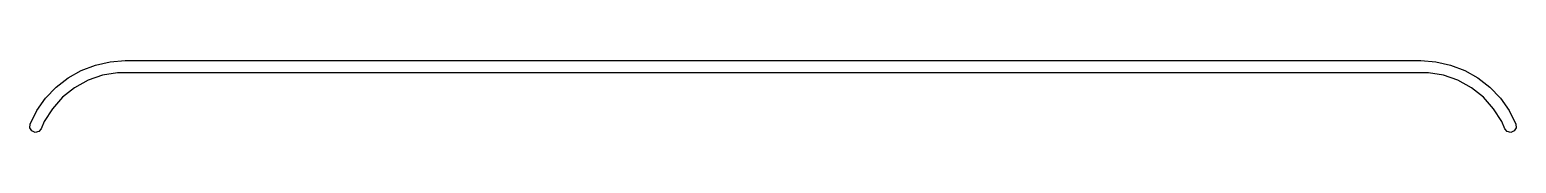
# Model space of a CAD drawing. Extents: x 99 to 216, y -134 to -70.
# Drawn here: x 101.19 to 119.55, y -70.98 to -70.09 of the extents above; entities that cross this region are included whole.
import ezdxf

# ---------------------------------------------------------------- set-up
doc = ezdxf.new("R2010")
doc.units = 0
doc.layers.add('BLACK', color=7, linetype='CONTINUOUS')

msp = doc.modelspace()

# ---------------------------------------------------------------- linework, layer by layer
at = {"layer": 'BLACK', "linetype": 'CONTINUOUS'}
for p, q in [((102.000524, -70.147208), (102.183247, -70.106251)), ((102.183247, -70.106251), (102.369999, -70.0925)), ((102.369999, -70.0925), (118.370001, -70.0925)), ((118.370001, -70.0925), (118.556753, -70.106251)), ((118.556753, -70.106251), (118.739476, -70.147208)), ((101.514998, -70.421669), (101.662757, -70.306636)), ((101.662757, -70.306636), (101.825771, -70.214487)), ((101.825771, -70.214487), (102.000524, -70.147208)), ((102.088475, -70.274094), (101.909608, -70.336563)), ((102.275269, -70.242414), (102.088475, -70.274094)), ((102.369999, -70.2425), (102.275269, -70.242414)), ((118.370001, -70.2425), (102.369999, -70.2425)), ((118.464731, -70.242414), (118.370001, -70.2425)), ((118.651525, -70.274094), (118.464731, -70.242414)), ((118.830392, -70.336563), (118.651525, -70.274094)), ((118.739476, -70.147208), (118.914229, -70.214487)), ((118.914229, -70.214487), (119.077243, -70.306636)), ((119.077243, -70.306636), (119.225002, -70.421669)), ((101.385681, -70.557104), (101.514998, -70.421669)), ((101.743706, -70.42806), (101.595438, -70.54601)), ((101.909608, -70.336563), (101.743706, -70.42806)), ((118.996294, -70.42806), (118.830392, -70.336563)), ((119.144562, -70.54601), (118.996294, -70.42806)), ((119.225002, -70.421669), (119.354319, -70.557104)), ((101.277597, -70.710019), (101.385681, -70.557104)), ((101.46898, -70.687091), (101.367894, -70.847332)), ((101.595438, -70.54601), (101.46898, -70.687091)), ((119.27102, -70.687091), (119.144562, -70.54601)), ((119.372106, -70.847332), (119.27102, -70.687091)), ((119.354319, -70.557104), (119.462403, -70.710019)), ((101.193077, -70.877116), (101.277597, -70.710019)), ((101.367894, -70.847332), (101.331538, -70.934808)), ((119.408462, -70.934808), (119.372106, -70.847332)), ((119.462403, -70.710019), (119.546923, -70.877116)), ((101.189343, -70.923318), (101.193076, -70.877116)), ((101.213479, -70.96289), (101.189343, -70.923318)), ((101.193076, -70.877116), (101.193077, -70.877116)), ((101.256266, -70.980718), (101.213479, -70.96289)), ((101.301361, -70.969992), (101.256266, -70.980718)), ((101.331538, -70.934808), (101.301361, -70.969992)), ((119.438639, -70.969992), (119.408462, -70.934808)), ((119.483734, -70.980718), (119.438639, -70.969992)), ((119.526521, -70.96289), (119.483734, -70.980718)), ((119.550657, -70.923318), (119.526521, -70.96289)), ((119.546923, -70.877116), (119.546924, -70.877116)), ((119.546924, -70.877116), (119.550657, -70.923318))]:
    msp.add_line(p, q, dxfattribs=at)

doc.saveas('drawing.dxf')
